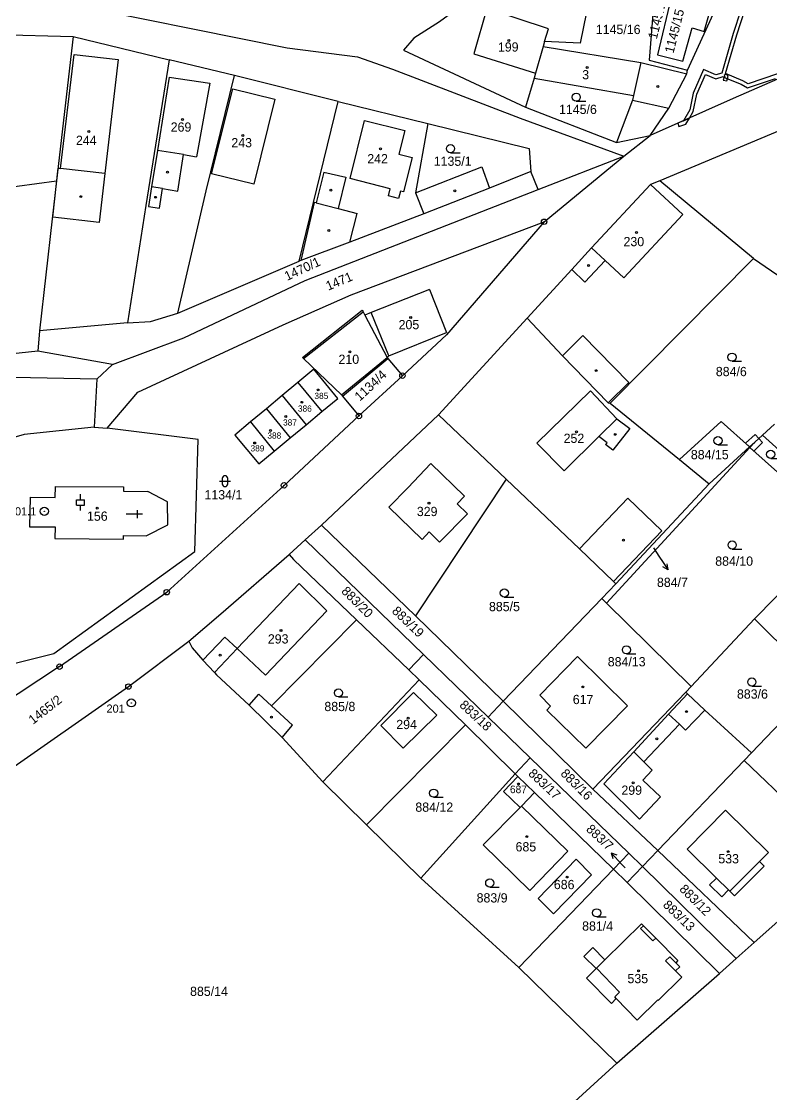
# Model space of a CAD drawing. Extents: x -820725 to -814908, y -1038210 to -1035296.
# Drawn here: x -818090.2 to -817952.3, y -1037106.1 to -1036908.8 of the extents above; entities that cross this region are included whole.
import ezdxf
from ezdxf.enums import TextEntityAlignment as Align

# ---------------------------------------------------------------- set-up
doc = ezdxf.new("R2010")
doc.units = 0
doc.header["$MEASUREMENT"] = 0
doc.linetypes.add('0_051C', pattern=[0])
for name, color, linetype in [('101', 1, 'CONTINUOUS'), ('1016', 1, 'CONTINUOUS'), ('1029', 1, 'CONTINUOUS'), ('105', 1, 'CONTINUOUS'), ('18', 1, 'CONTINUOUS'), ('21800', 1, 'CONTINUOUS'), ('21900', 1, 'CONTINUOUS'), ('21999', 1, 'CONTINUOUS'), ('23700', 1, 'CONTINUOUS'), ('304', 1, 'CONTINUOUS'), ('316', 1, 'CONTINUOUS'), ('318', 1, 'CONTINUOUS'), ('402', 1, 'CONTINUOUS'), ('404', 1, 'CONTINUOUS'), ('409', 1, 'CONTINUOUS')]:
    doc.layers.add(name, color=color, linetype=linetype)

# ---------------------------------------------------------------- blocks, each defined once
blk = doc.blocks.new('4_02$0')
at = {"layer": '404', "color": 255, "linetype": 'Continuous'}
blk.add_circle((-0.01, 0), 0.175, dxfattribs=at)
blk = doc.blocks.new('1029$1')
at = {"layer": '1029', "color": 6, "linetype": 'Continuous'}
for p, q in [((0, 3), (-0.5, 2)), ((0, 0), (0, 3)), ((0, 3), (0.5, 2))]:
    blk.add_line(p, q, dxfattribs=at)
blk = doc.blocks.new('3_04$3')
at = {"layer": '304', "color": 255, "linetype": 'Continuous'}
blk.add_line((0.01, 0), (1.76, 0), dxfattribs=at)
blk.add_circle((0.01, 0.75), 0.75, dxfattribs=at)
blk = doc.blocks.new('3_16$4')
at = {"layer": '316', "color": 255, "linetype": 'Continuous'}
for p, q in [((-1, 1), (1, 1)), ((-0.5, 1.5), (-0.5, 0.5)), ((0.5, 0.5), (0.5, 1.5))]:
    blk.add_line(p, q, dxfattribs=at)
for centre, start, end in [((0, 1.5), 0, 180), ((0, 0.5), 180, 359.9879)]:
    blk.add_arc(centre, 0.5, start, end, dxfattribs=at)
blk = doc.blocks.new('1_01$12')
at = {"layer": '101', "color": 3, "linetype": 'Continuous'}
for radius in [0.75, 0.03]:
    blk.add_circle((0, 0), radius, dxfattribs=at)
blk = doc.blocks.new('1_05$13')
at = {"layer": '105', "color": 3, "linetype": 'Continuous'}
for radius in [0.5, 0.0303]:
    blk.add_circle((0, 0), radius, dxfattribs=at)
blk = doc.blocks.new('4_09$16')
at = {"layer": '409', "color": 255, "linetype": 'Continuous'}
for p, q in [((-0.75, 2), (0.75, 2)), ((0, 3), (0, 0))]:
    blk.add_line(p, q, dxfattribs=at)
blk = doc.blocks.new('3_18$14')
at = {"layer": '318', "color": 255, "linetype": 'Continuous'}
for p, q in [((-0.75, 2), (0.75, 2)), ((-0.75, 1), (-0.75, 2)), ((0, 2), (0, 3)), ((0.75, 1), (0.75, 2)), ((-0.75, 1), (0.75, 1)), ((0, 0), (0, 1))]:
    blk.add_line(p, q, dxfattribs=at)

msp = doc.modelspace()

# ---------------------------------------------------------------- linework, layer by layer
at = {"layer": '1029', "color": 255, "linetype": 'Continuous'}
for p, q in [((-817974.06, -1037005.61), (-817973.04, -1037007.13)), ((-817979.25, -1037064.43), (-817979.79, -1037063.85))]:
    msp.add_line(p, q, dxfattribs=at)
at = {"layer": '21800', "color": 255, "linetype": 'Continuous'}
for p, q in [((-818083.04, -1036935.81), (-818080.54, -1036914.86)), ((-818080.54, -1036914.86), (-818072.43, -1036915.78)), ((-818072.43, -1036915.78), (-818074.88, -1036936.76)), ((-817976.36, -1036916.35), (-817977.7, -1036922.43)), ((-818063.07, -1036919.03), (-818065.24, -1036932.5)), ((-818063.07, -1036919.03), (-818055.61, -1036920.17)), ((-818055.61, -1036920.17), (-818058.06, -1036933.71)), ((-818055.27, -1036936.83), (-818051.4, -1036921.18)), ((-818051.4, -1036921.18), (-818043.64, -1036923.11)), ((-818043.64, -1036923.11), (-818047.53, -1036938.7)), ((-817977.88, -1036923.27), (-817971.19, -1036924.74)), ((-818029.78, -1036937.68), (-818027.18, -1036927.01)), ((-818027.18, -1036927.01), (-818019.74, -1036928.84)), ((-818019.74, -1036928.84), (-818020.85, -1036933.21)), ((-818065.24, -1036932.5), (-818066.32, -1036939.2)), ((-818060.42, -1036933.28), (-818065.24, -1036932.5)), ((-818061.51, -1036939.98), (-818060.42, -1036933.28)), ((-818060.42, -1036933.28), (-818058.06, -1036933.71)), ((-818020.85, -1036933.21), (-818018.4, -1036933.81)), ((-818018.4, -1036933.81), (-818019.98, -1036940.15)), ((-818084.49, -1036944.79), (-818083.46, -1036935.76)), ((-818083.46, -1036935.76), (-818083.04, -1036935.81)), ((-818074.88, -1036936.76), (-818083.04, -1036935.81)), ((-818074.88, -1036936.76), (-818075.94, -1036945.79)), ((-818047.53, -1036938.7), (-818055.27, -1036936.83)), ((-818034.62, -1036936.51), (-818036.07, -1036942.15)), ((-818034.62, -1036936.51), (-818030.6, -1036937.42)), ((-818066.32, -1036939.2), (-818066.9, -1036942.82)), ((-818064.29, -1036939.53), (-818066.32, -1036939.2)), ((-818030.6, -1036937.42), (-818031.99, -1036943.2)), ((-818022.48, -1036939.59), (-818029.78, -1036937.68)), ((-817974.58, -1036938.77), (-817968.67, -1036944.27)), ((-818064.87, -1036943.11), (-818064.29, -1036939.53)), ((-818064.29, -1036939.53), (-818061.51, -1036939.98)), ((-818022.78, -1036940.83), (-818022.48, -1036939.59)), ((-818020.89, -1036941.33), (-818022.78, -1036940.83)), ((-818020.54, -1036940.01), (-818020.89, -1036941.33)), ((-818019.98, -1036940.15), (-818020.54, -1036940.01)), ((-818017.82, -1036940.31), (-818016.23, -1036944.17)), ((-818066.9, -1036942.82), (-818064.87, -1036943.11)), ((-818036.43, -1036942.06), (-818038.9, -1036952.77)), ((-818036.07, -1036942.15), (-818036.43, -1036942.06)), ((-818036.07, -1036942.15), (-818031.99, -1036943.2)), ((-818031.99, -1036943.2), (-818028.53, -1036944.09)), ((-818075.94, -1036945.79), (-818084.49, -1036944.79)), ((-818029.88, -1036949.35), (-818028.53, -1036944.09)), ((-817968.67, -1036944.27), (-817979.47, -1036955.94)), ((-817982.93, -1036952.72), (-817985.41, -1036950.41)), ((-817986.68, -1036956.75), (-817982.93, -1036952.72)), ((-817979.47, -1036955.94), (-817982.93, -1036952.72)), ((-817989.08, -1036954.42), (-817986.68, -1036956.75)), ((-818038.39, -1036970.79), (-818027.42, -1036962.18)), ((-818022.68, -1036970.29), (-818025.94, -1036962.33)), ((-817990.79, -1036970.3), (-817987, -1036966.56)), ((-817978.57, -1036975.2), (-817987, -1036966.56)), ((-818031.4, -1036977.43), (-818023.02, -1036970.57)), ((-817985.64, -1036976.72), (-817995.47, -1036986.31)), ((-817985.64, -1036976.72), (-817980.79, -1036981.85)), ((-817982.36, -1036978.91), (-817978.57, -1036975.2)), ((-817984.08, -1036985.1), (-817980.79, -1036981.85)), ((-817980.79, -1036981.85), (-817978.41, -1036983.66)), ((-817978.41, -1036983.66), (-817981.53, -1036987.63)), ((-817995.47, -1036986.31), (-817990.48, -1036991.43)), ((-817990.48, -1036991.43), (-817984.08, -1036985.1)), ((-817982.58, -1036986.28), (-817984.08, -1036985.1)), ((-817982.84, -1036986.61), (-817982.58, -1036986.28)), ((-817981.53, -1036987.63), (-817982.84, -1036986.61)), ((-818019.22, -1036994.54), (-818014.97, -1036990.06)), ((-818014.97, -1036990.06), (-818008.79, -1036996.08)), ((-818022.67, -1036998.11), (-818019.22, -1036994.54)), ((-818008.79, -1036996.08), (-818010.15, -1036997.48)), ((-817978.76, -1036996.44), (-817987.62, -1037005.8)), ((-817972.49, -1037002.44), (-817978.76, -1036996.44)), ((-818016.58, -1037004.03), (-818022.67, -1036998.11)), ((-818010.15, -1036997.48), (-818008.26, -1036999.33)), ((-818008.26, -1036999.33), (-818013.37, -1037004.52)), ((-818015.25, -1037002.67), (-818016.58, -1037004.03)), ((-818013.37, -1037004.52), (-818015.25, -1037002.67)), ((-817981.42, -1037011.77), (-817972.49, -1037002.44)), ((-818050.57, -1037024.07), (-818039.18, -1037012.12)), ((-818034.07, -1037017.16), (-818039.18, -1037012.12)), ((-818034.07, -1037017.16), (-818045.37, -1037029.02)), ((-818052.84, -1037022.03), (-818056.9, -1037026.22)), ((-818050.57, -1037024.07), (-818052.84, -1037022.03)), ((-818054.73, -1037028.5), (-818050.57, -1037024.07)), ((-818045.37, -1037029.02), (-818050.57, -1037024.07)), ((-818048.38, -1037034.52), (-818046.61, -1037032.47)), ((-818046.61, -1037032.47), (-818044.29, -1037034.61)), ((-818018.18, -1037032.16), (-818024.19, -1037038.28)), ((-818013.88, -1037036.36), (-818018.18, -1037032.16)), ((-817971.25, -1037036.19), (-817967.78, -1037032.43)), ((-817964.59, -1037035.41), (-817968.14, -1037039.1)), ((-818020.03, -1037042.41), (-818013.88, -1037036.36)), ((-817977.67, -1037043.12), (-817971.25, -1037036.19)), ((-817969.25, -1037038.04), (-817971.25, -1037036.19)), ((-818024.19, -1037038.28), (-818020.03, -1037042.41)), ((-817975.8, -1037044.95), (-817969.25, -1037038.04)), ((-817969.25, -1037038.04), (-817968.14, -1037039.1)), ((-817983.17, -1037048.98), (-817977.67, -1037043.12)), ((-817975.8, -1037044.95), (-817977.67, -1037043.12)), ((-817974.26, -1037046.46), (-817975.8, -1037044.95)), ((-817976, -1037048.31), (-817974.26, -1037046.46)), ((-817976.6, -1037055.48), (-817983.17, -1037048.98)), ((-817972.74, -1037051.39), (-817976, -1037048.31)), ((-817976.6, -1037055.48), (-817972.74, -1037051.39)), ((-817959.99, -1037068.74), (-817954.55, -1037063.28)), ((-817962.47, -1037066.31), (-817960.24, -1037068.5)), ((-817975.9, -1037075.07), (-817976.42, -1037075.58)), ((-817976.42, -1037075.58), (-817974.13, -1037077.88)), ((-817974.13, -1037077.88), (-817973.62, -1037077.37)), ((-817982.96, -1037081.34), (-817984.51, -1037082.89)), ((-817971.02, -1037080.78), (-817971.81, -1037081.56)), ((-817969.94, -1037081.88), (-817971.02, -1037080.78)), ((-817980.28, -1037087.3), (-817984.51, -1037082.89)), ((-817971.81, -1037081.56), (-817970, -1037083.39)), ((-817981.15, -1037088.14), (-817980.28, -1037087.3)), ((-817980.87, -1037088.43), (-817981.15, -1037088.14))]:
    msp.add_line(p, q, dxfattribs=at)
at = {"layer": '21900', "color": 3, "linetype": 'Continuous'}
for p, q in [((-817985.1, -1036900.85), (-817987.52, -1036912.78)), ((-817973.72, -1036901.59), (-817974.83, -1036915.91)), ((-817967.8, -1036917.74), (-817960.79, -1036902.43)), ((-818084.56, -1036904.95), (-818041.38, -1036913.64)), ((-818008.85, -1036905.56), (-818013.4, -1036908.84)), ((-818004.68, -1036906.44), (-818007.07, -1036914.77)), ((-817993.37, -1036910.12), (-818004.68, -1036906.44)), ((-818013.4, -1036908.84), (-818018.12, -1036911.88)), ((-818099.12, -1036911.07), (-818080.74, -1036911.54)), ((-818080.74, -1036911.54), (-818083.8, -1036938.09)), ((-818080.74, -1036911.54), (-818063.09, -1036915.84)), ((-817994.05, -1036912.5), (-817993.37, -1036910.12)), ((-818041.38, -1036913.64), (-818028.45, -1036915.31)), ((-818018.12, -1036911.88), (-818019.99, -1036914.06)), ((-817994.3, -1036913.38), (-817995.71, -1036918.33)), ((-817994.05, -1036912.5), (-817994.3, -1036913.38)), ((-817994.3, -1036913.38), (-817976.36, -1036916.35)), ((-817987.52, -1036912.78), (-817994.05, -1036912.5)), ((-818028.45, -1036915.31), (-818022.05, -1036917.58)), ((-818019.99, -1036914.06), (-817997.55, -1036924.54)), ((-818007.07, -1036914.77), (-817995.71, -1036918.33)), ((-817939, -1036914.02), (-817959.36, -1036922.96)), ((-818063.09, -1036915.84), (-818067.36, -1036942.66)), ((-818051.04, -1036918.75), (-818063.09, -1036915.84)), ((-818022.05, -1036917.58), (-817998.54, -1036926.58)), ((-817976.36, -1036916.35), (-817967.89, -1036918.4)), ((-817974.83, -1036915.91), (-817967.8, -1036917.74)), ((-818056.3, -1036939.92), (-818051.04, -1036918.75)), ((-818032.02, -1036923.54), (-818051.04, -1036918.75)), ((-817995.97, -1036919.21), (-817997.55, -1036924.54)), ((-817995.71, -1036918.33), (-817995.97, -1036919.21)), ((-817995.97, -1036919.21), (-817977.7, -1036922.43)), ((-817971.19, -1036924.74), (-817967.89, -1036918.4)), ((-817967.89, -1036918.4), (-817967.8, -1036917.74)), ((-817977.88, -1036923.27), (-817980.84, -1036931.03)), ((-817977.7, -1036922.43), (-817977.88, -1036923.27)), ((-817959.36, -1036922.96), (-817974.66, -1036929.75)), ((-818039.21, -1036952.89), (-818032.02, -1036923.54)), ((-818032.02, -1036923.54), (-818015.55, -1036927.58)), ((-817997.55, -1036924.54), (-817980.84, -1036931.03)), ((-817974.66, -1036929.75), (-817971.19, -1036924.74)), ((-817998.54, -1036926.58), (-817979.51, -1036933.57)), ((-817946.76, -1036927.17), (-817972.89, -1036938.11)), ((-818015.55, -1036927.58), (-818017.82, -1036940.31)), ((-818015.55, -1036927.58), (-817996.89, -1036932.15)), ((-817980.84, -1036931.03), (-817974.66, -1036929.75)), ((-817979.51, -1036933.57), (-817974.66, -1036929.75)), ((-817996.89, -1036932.15), (-817996.56, -1036936.4)), ((-817995.26, -1036939.72), (-817979.51, -1036933.57)), ((-817994.14, -1036945.63), (-817979.51, -1036933.57)), ((-818017.82, -1036940.31), (-818005.6, -1036935.52)), ((-818005.6, -1036935.52), (-818004.18, -1036939.45)), ((-817996.56, -1036936.4), (-818004.18, -1036939.45)), ((-817995.26, -1036939.72), (-817996.56, -1036936.4)), ((-818095.78, -1036939.72), (-818083.8, -1036938.09)), ((-818083.8, -1036938.09), (-818084.6, -1036945.08)), ((-817974.58, -1036938.77), (-817985.41, -1036950.41)), ((-817972.89, -1036938.11), (-817974.58, -1036938.77)), ((-817955.62, -1036952.38), (-817972.89, -1036938.11)), ((-818061.47, -1036962.46), (-818056.3, -1036939.92)), ((-818038.1, -1036956.45), (-817995.26, -1036939.72)), ((-818004.18, -1036939.45), (-818016.23, -1036944.17)), ((-818067.36, -1036942.66), (-818070.74, -1036964.24)), ((-818084.6, -1036945.08), (-818086.9, -1036965.69)), ((-818016.23, -1036944.17), (-818029.88, -1036949.35)), ((-818029.6, -1036959.09), (-817994.14, -1036945.63)), ((-817994.14, -1036945.63), (-818012.09, -1036966.42)), ((-818029.88, -1036949.35), (-818038.9, -1036952.77)), ((-817985.41, -1036950.41), (-817989.08, -1036954.42)), ((-818061.47, -1036962.46), (-818039.21, -1036952.89)), ((-818038.9, -1036952.77), (-818039.21, -1036952.89)), ((-817981.98, -1036979.01), (-817955.62, -1036952.38)), ((-817955.62, -1036952.38), (-817935.95, -1036965.9)), ((-817989.08, -1036954.42), (-817997.27, -1036963.36)), ((-818060.38, -1036966.96), (-818038.1, -1036956.45)), ((-818015.19, -1036958.09), (-818025.94, -1036962.33)), ((-818015.19, -1036958.09), (-818012.07, -1036966)), ((-818042.14, -1036964.61), (-818029.6, -1036959.09)), ((-818066.49, -1036963.98), (-818061.47, -1036962.46)), ((-818038.57, -1036970.58), (-818027.57, -1036961.9)), ((-818027.57, -1036961.9), (-818027.42, -1036962.18)), ((-818027.42, -1036962.18), (-818027.1, -1036962.79)), ((-818025.94, -1036962.33), (-818027.1, -1036962.79)), ((-818027.1, -1036962.79), (-818023.02, -1036970.57)), ((-818070.74, -1036964.24), (-818086.9, -1036965.69)), ((-818070.74, -1036964.24), (-818066.49, -1036963.98)), ((-818068.83, -1036976.94), (-818042.14, -1036964.61)), ((-818013.56, -1036981.15), (-817997.27, -1036963.36)), ((-817997.27, -1036963.36), (-817990.79, -1036970.3)), ((-818086.9, -1036965.69), (-818087.23, -1036969.4)), ((-818022.68, -1036970.29), (-818012.07, -1036966)), ((-818012.09, -1036966.42), (-818020.2, -1036973.93)), ((-818073.47, -1036971.86), (-818060.38, -1036966.96)), ((-818087.23, -1036969.4), (-818103.82, -1036971.23)), ((-818073.47, -1036971.86), (-818087.23, -1036969.4)), ((-818038.57, -1036970.58), (-818038.39, -1036970.79)), ((-818038.39, -1036970.79), (-818031.4, -1036977.43)), ((-818031.21, -1036977.71), (-818022.87, -1036970.8)), ((-818022.68, -1036970.29), (-818023.02, -1036970.57)), ((-818023.02, -1036970.57), (-818022.87, -1036970.8)), ((-818022.87, -1036970.8), (-818020.2, -1036973.93)), ((-817990.79, -1036970.3), (-817982.36, -1036978.91)), ((-818076.36, -1036974.57), (-818073.47, -1036971.86)), ((-818036.49, -1036972.74), (-818039.4, -1036975.16)), ((-818032.07, -1036978.1), (-818036.49, -1036972.74)), ((-818076.36, -1036974.57), (-818098.17, -1036974.12)), ((-818076.36, -1036974.57), (-818076.87, -1036983.42)), ((-818020.2, -1036973.93), (-818028.19, -1036981.34)), ((-818039.4, -1036975.16), (-818042.3, -1036977.58)), ((-818039.4, -1036975.16), (-818035, -1036980.53)), ((-818074.47, -1036983.59), (-818068.83, -1036976.94)), ((-818042.3, -1036977.58), (-818045.21, -1036980)), ((-818042.3, -1036977.58), (-818037.92, -1036982.95)), ((-818035, -1036980.53), (-818032.07, -1036978.1)), ((-818031.4, -1036977.43), (-818031.21, -1036977.71)), ((-818031.21, -1036977.71), (-818028.19, -1036981.34)), ((-818045.21, -1036980), (-818048.12, -1036982.42)), ((-818045.21, -1036980), (-818040.85, -1036985.37)), ((-818037.92, -1036982.95), (-818035, -1036980.53)), ((-817982.36, -1036978.91), (-817981.98, -1036979.01)), ((-817981.98, -1036979.01), (-817969.28, -1036989.35)), ((-818048.12, -1036982.42), (-818051.02, -1036984.85)), ((-818048.12, -1036982.42), (-818043.78, -1036987.8)), ((-818028.19, -1036981.34), (-818041.96, -1036994.1)), ((-818035.07, -1037001.41), (-818013.56, -1036981.15)), ((-818013.56, -1036981.15), (-818001.11, -1036992.98)), ((-817969.28, -1036989.35), (-817961.61, -1036982.37)), ((-817961.61, -1036982.37), (-817956.4, -1036987.04)), ((-818076.87, -1036983.42), (-818089.76, -1036984.72)), ((-818076.87, -1036983.42), (-818074.47, -1036983.59)), ((-818057.75, -1036985.69), (-818074.47, -1036983.59)), ((-818040.85, -1036985.37), (-818037.92, -1036982.95)), ((-817954, -1036984.86), (-817951.78, -1036982.84)), ((-818089.76, -1036984.72), (-818097.58, -1036986.98)), ((-818058.39, -1037006.27), (-818057.75, -1036985.69)), ((-818051.02, -1036984.85), (-818046.58, -1036990.12)), ((-818043.78, -1036987.8), (-818040.85, -1036985.37)), ((-817956.4, -1036987.04), (-817955.42, -1036986.15)), ((-817955.42, -1036986.15), (-817956.31, -1036987.12)), ((-817955.42, -1036986.15), (-817954, -1036984.86)), ((-817942.92, -1036994.86), (-817954, -1036984.86)), ((-818046.58, -1036990.12), (-818043.78, -1036987.8)), ((-817956.31, -1036987.12), (-817982.66, -1037015.78)), ((-817963.82, -1036993.79), (-817956.4, -1036987.04)), ((-817945.03, -1036997.24), (-817956.31, -1036987.12)), ((-817969.28, -1036989.35), (-817963.82, -1036993.79)), ((-818084.01, -1036996.31), (-818083.99, -1036994.3)), ((-818083.99, -1036994.3), (-818071.48, -1036994.4)), ((-818071.48, -1036994.4), (-818071.49, -1036995.14)), ((-818041.96, -1036994.1), (-818063.53, -1037013.75)), ((-818001.11, -1036992.98), (-818017.78, -1037018.1)), ((-818001.11, -1036992.98), (-817987.62, -1037005.8)), ((-817980.97, -1037012.21), (-817963.82, -1036993.79)), ((-818088.64, -1036996.26), (-818088.75, -1037001.71)), ((-818088.64, -1036996.26), (-818084.01, -1036996.31)), ((-818071.49, -1036995.14), (-818067.02, -1036995.21)), ((-818063.39, -1036997.11), (-818067.02, -1036995.21)), ((-818063.35, -1037001.35), (-818063.39, -1036997.11)), ((-818088.75, -1037001.71), (-818084.06, -1037001.75)), ((-818084.06, -1037001.75), (-818084.08, -1037003.88)), ((-818067.29, -1037003.35), (-818063.35, -1037001.35)), ((-818038.05, -1037004.12), (-818035.07, -1037001.41)), ((-818035.07, -1037001.41), (-818017.78, -1037018.1)), ((-818084.08, -1037003.88), (-818071.46, -1037003.98)), ((-818071.46, -1037003.98), (-818071.45, -1037003.3)), ((-818071.45, -1037003.3), (-818067.29, -1037003.35)), ((-818041.01, -1037006.82), (-818038.05, -1037004.12)), ((-818084.3, -1037025.01), (-818058.39, -1037006.27)), ((-817987.62, -1037005.8), (-817981.42, -1037011.77)), ((-818053.61, -1037017.75), (-818041.01, -1037006.82)), ((-818041.01, -1037006.82), (-818040.23, -1037007.73)), ((-818040.23, -1037007.73), (-818028.65, -1037018.81)), ((-817955.45, -1037018.66), (-817945.5, -1037008.46)), ((-817983.55, -1037014.9), (-817980.97, -1037012.21)), ((-817981.42, -1037011.77), (-817980.97, -1037012.21)), ((-818083.24, -1037027.43), (-818063.53, -1037013.75)), ((-818001.65, -1037033.79), (-817983.55, -1037014.9)), ((-817982.66, -1037015.78), (-817983.55, -1037014.9)), ((-817967.14, -1037031.08), (-817982.66, -1037015.78)), ((-818059.46, -1037022.76), (-818053.61, -1037017.75)), ((-818001.65, -1037033.79), (-818017.78, -1037018.1)), ((-818044.29, -1037034.61), (-818028.65, -1037018.81)), ((-818028.65, -1037018.81), (-818019.03, -1037028.02)), ((-817967.14, -1037031.08), (-817955.45, -1037018.66)), ((-817955.45, -1037018.66), (-817946.07, -1037027.99)), ((-818070.57, -1037031.09), (-818059.46, -1037022.76)), ((-818059.46, -1037022.76), (-818058.84, -1037024)), ((-818058.84, -1037024), (-818056.9, -1037026.22)), ((-818092.61, -1037027.09), (-818084.3, -1037025.01)), ((-818083.24, -1037027.43), (-818098.7, -1037037.6)), ((-818056.9, -1037026.22), (-818054.73, -1037028.5)), ((-818019.03, -1037028.02), (-818017.14, -1037029.83)), ((-818054.73, -1037028.5), (-818054.35, -1037028.91)), ((-818054.35, -1037028.91), (-818048.38, -1037034.52)), ((-818017.14, -1037029.83), (-818034.81, -1037048.64)), ((-818008.63, -1037038.15), (-818017.14, -1037029.83)), ((-818101.44, -1037052.64), (-818070.57, -1037031.09)), ((-817968.12, -1037032.12), (-817967.14, -1037031.08)), ((-817943.67, -1037030.37), (-817956, -1037043.26)), ((-818001.65, -1037033.79), (-817985.19, -1037049.95)), ((-817985.19, -1037049.95), (-817968.12, -1037032.12)), ((-817967.78, -1037032.43), (-817968.12, -1037032.12)), ((-817964.59, -1037035.41), (-817967.78, -1037032.43)), ((-818048.38, -1037034.52), (-818042.32, -1037040.48)), ((-818040.4, -1037038.19), (-818044.29, -1037034.61)), ((-817956, -1037043.26), (-817964.59, -1037035.41)), ((-818042.32, -1037040.48), (-818040.4, -1037038.19)), ((-818008.63, -1037038.15), (-818026.77, -1037056.52)), ((-817999.45, -1037047.13), (-818008.63, -1037038.15)), ((-818042.32, -1037040.48), (-818034.81, -1037048.64)), ((-817956, -1037043.26), (-817957.38, -1037044.7)), ((-817957.38, -1037044.7), (-817973.23, -1037061.27)), ((-817942.67, -1037058.8), (-817957.38, -1037044.7)), ((-817999.45, -1037047.13), (-818016.8, -1037066.3)), ((-817998.95, -1037047.62), (-818001.61, -1037050.39)), ((-817998.95, -1037047.62), (-817999.45, -1037047.13)), ((-817995.91, -1037050.57), (-817998.95, -1037047.62)), ((-818034.81, -1037048.64), (-818026.77, -1037056.52)), ((-818001.61, -1037050.39), (-817998.54, -1037053.32)), ((-817998.33, -1037053.11), (-817995.91, -1037050.57)), ((-817981.4, -1037064.69), (-817995.91, -1037050.57)), ((-817973.23, -1037061.27), (-817985.19, -1037049.95)), ((-818005.36, -1037060.2), (-817998.54, -1037053.32)), ((-817998.54, -1037053.32), (-817998.33, -1037053.11)), ((-817998.33, -1037053.11), (-817989.77, -1037061.38)), ((-817967.85, -1037061.02), (-817960.78, -1037053.84)), ((-817960.78, -1037053.84), (-817952.89, -1037061.62)), ((-818026.77, -1037056.52), (-818016.8, -1037066.3)), ((-817996.79, -1037068.6), (-818005.36, -1037060.2)), ((-817989.77, -1037061.38), (-817996.79, -1037068.6)), ((-817976.06, -1037064.21), (-817973.23, -1037061.27)), ((-817973.23, -1037061.27), (-817955.55, -1037078.15)), ((-817962.47, -1037066.31), (-817967.85, -1037061.02)), ((-817952.89, -1037061.62), (-817954.55, -1037063.28)), ((-817995.26, -1037070.06), (-817988.28, -1037062.86)), ((-817988.28, -1037062.86), (-817985.44, -1037065.7)), ((-817938.39, -1037062.91), (-817955.55, -1037078.15)), ((-817954.55, -1037063.28), (-817953.7, -1037064.13)), ((-817981.4, -1037064.69), (-817998.78, -1037082.75)), ((-817978.89, -1037067.15), (-817981.4, -1037064.69)), ((-817978.89, -1037067.15), (-817976.06, -1037064.21)), ((-817958.84, -1037081.1), (-817976.06, -1037064.21)), ((-817953.7, -1037064.13), (-817959.14, -1037069.57)), ((-818016.8, -1037066.3), (-817998.78, -1037082.75)), ((-817985.44, -1037065.7), (-817992.41, -1037072.86)), ((-817961.88, -1037083.83), (-817978.89, -1037067.15)), ((-817963.72, -1037067.58), (-817962.47, -1037066.31)), ((-817961.49, -1037069.77), (-817963.72, -1037067.58)), ((-817960.24, -1037068.5), (-817961.49, -1037069.77)), ((-817959.99, -1037068.74), (-817960.24, -1037068.5)), ((-817959.14, -1037069.57), (-817959.99, -1037068.74)), ((-817992.41, -1037072.86), (-817995.26, -1037070.06)), ((-817976.27, -1037074.7), (-817982.96, -1037081.34)), ((-817976.27, -1037074.7), (-817975.9, -1037075.07)), ((-817975.9, -1037075.07), (-817973.62, -1037077.37)), ((-817973.62, -1037077.37), (-817969.54, -1037081.48)), ((-817985.2, -1037079.09), (-817986.84, -1037080.72)), ((-817982.96, -1037081.34), (-817985.2, -1037079.09)), ((-817955.55, -1037078.15), (-817958.84, -1037081.1)), ((-817986.84, -1037080.72), (-817984.6, -1037082.97)), ((-817958.84, -1037081.1), (-817961.88, -1037083.83)), ((-817998.78, -1037082.75), (-817980.8, -1037100.37)), ((-817984.6, -1037082.97), (-817986.37, -1037084.73)), ((-817969.21, -1037082.61), (-817970, -1037083.39)), ((-817969.54, -1037081.48), (-817969.94, -1037081.88)), ((-817969.94, -1037081.88), (-817969.21, -1037082.61)), ((-817986.37, -1037084.73), (-817981.78, -1037089.37)), ((-817980.8, -1037100.37), (-817961.88, -1037083.83)), ((-817968.83, -1037084.56), (-817973.15, -1037088.83)), ((-817970, -1037083.39), (-817968.83, -1037084.56)), ((-817981.78, -1037089.37), (-817980.87, -1037088.43)), ((-817980.87, -1037088.43), (-817977.01, -1037092.43)), ((-817973.26, -1037088.72), (-817977.01, -1037092.43)), ((-817973.15, -1037088.83), (-817973.26, -1037088.72)), ((-817980.8, -1037100.37), (-818045.56, -1037159.22))]:
    msp.add_line(p, q, dxfattribs=at)
msp.add_lwpolyline([(-817988, -1037025.54), (-817978.8, -1037034.62), (-817986.46, -1037042.43), (-817993.62, -1037035.41), (-817992.96, -1037034.72), (-817994.96, -1037032.66), (-817988, -1037025.54)], dxfattribs=at)
at = {"layer": '21999', "color": 3, "linetype": 'Continuous'}
for p, q in [((-817970.33, -1036902.49), (-817973.32, -1036914.94)), ((-817964.72, -1036910.64), (-817962.91, -1036904.27)), ((-817968.65, -1036916.11), (-817966.95, -1036909.95)), ((-817966.95, -1036909.95), (-817964.72, -1036910.64)), ((-817973.32, -1036914.94), (-817968.65, -1036916.11)), ((-818016.3, -1037025.2), (-818038.05, -1037004.12)), ((-818019.03, -1037028.02), (-818016.3, -1037025.2)), ((-818004.44, -1037036.7), (-818016.3, -1037025.2)), ((-818001.65, -1037033.79), (-818004.44, -1037036.7)), ((-817996.68, -1037044.22), (-818004.44, -1037036.7)), ((-817999.45, -1037047.13), (-817996.68, -1037044.22)), ((-817978.58, -1037061.76), (-817996.68, -1037044.22)), ((-817981.4, -1037064.69), (-817978.58, -1037061.76)), ((-817976.06, -1037064.21), (-817978.58, -1037061.76))]:
    msp.add_line(p, q, dxfattribs=at)
at = {"layer": '23700', "color": 255, "linetype": '0_051C'}
for points in [[(-817956.59, -1036902.37), (-817959.37, -1036911.03), (-817961.5, -1036918.29), (-817962.56, -1036918.62), (-817964.86, -1036917.62), (-817966.72, -1036921.95), (-817967.38, -1036925.07), (-817968.55, -1036927.04), (-817967.44, -1036926.55), (-817967.44, -1036926.55), (-817966.72, -1036925.33), (-817966.04, -1036922.17), (-817964.5, -1036918.54), (-817962.6, -1036919.36), (-817961.22, -1036918.94), (-817961.1, -1036919.13), (-817960.86, -1036919.19), (-817957.89, -1036920.33), (-817956.73, -1036921), (-817951.62, -1036919.27)], [(-817951.26, -1036918.41), (-817956.65, -1036920.24), (-817957.59, -1036919.69), (-817960.8, -1036918.38), (-817958.71, -1036911.23), (-817955.71, -1036901.93)]]:
    msp.add_lwpolyline(points, dxfattribs=at)
for points in [[(-817960.53, -1036919.7), (-817960.31, -1036918.85), (-817960.62, -1036918.43), (-817961.05, -1036918.75), (-817960.9, -1036919.03), (-817961.06, -1036919), (-817961.24, -1036919.58), (-817960.53, -1036919.7)], [(-817968.55, -1036927.04), (-817969.55, -1036927.48), (-817969.35, -1036928.09), (-817968.12, -1036927.68), (-817967.44, -1036926.55), (-817968.55, -1036927.04)], [(-817955.42, -1036986.15), (-817956.31, -1036987.12), (-817955.57, -1036987.79), (-817954.01, -1036986.22), (-817954.68, -1036985.48), (-817955.35, -1036984.74), (-817957.15, -1036986.37), (-817956.4, -1036987.04), (-817955.42, -1036986.15)]]:
    msp.add_lwpolyline(points, close=True, dxfattribs=at)

# ---------------------------------------------------------------- block references
at = {"layer": '101', "color": 0, "linetype": 'ByBlock'}
for p in [(-818086.02, -1036998.87), (-818070.05, -1037034.1)]:
    msp.add_blockref('1_01$12', p, dxfattribs=at)
at = {"layer": '1029', "color": 0, "linetype": 'ByBlock'}
for p, rotation in [((-817973.04, -1037007.13), 214), ((-817979.79, -1037063.85), 43)]:
    msp.add_blockref('1029$1', p, dxfattribs=dict(at, rotation=rotation))
at = {"layer": '105', "color": 0, "linetype": 'ByBlock'}
for p in [(-817994.14, -1036945.63), (-818020.2, -1036973.93), (-818028.19, -1036981.34), (-818041.96, -1036994.1), (-818063.53, -1037013.75), (-818083.24, -1037027.43), (-818070.57, -1037031.09)]:
    msp.add_blockref('1_05$13', p, dxfattribs=at)
at = {"layer": '304', "color": 0, "linetype": 'ByBlock'}
for p in [(-817988.25, -1036923.46), (-818011.36, -1036932.93), (-817959.61, -1036971.27), (-817962.19, -1036986.62), (-817952.5, -1036989.15), (-817959.58, -1037005.82), (-818001.47, -1037014.65), (-817979.02, -1037025.1), (-817955.97, -1037031.01), (-818031.97, -1037033.01), (-818014.47, -1037051.45), (-818004.15, -1037067.98), (-817984.49, -1037073.46)]:
    msp.add_blockref('3_04$3', p, dxfattribs=at)
at = {"layer": '316', "color": 0, "linetype": 'ByBlock'}
msp.add_blockref('3_16$4', (-818052.82, -1036994.32), dxfattribs=at)
at = {"layer": '318', "color": 0, "linetype": 'ByBlock'}
msp.add_blockref('3_18$14', (-818079.37, -1036998.74), dxfattribs=at)
at = {"layer": '402', "color": 0, "linetype": 'ByBlock'}
for p in [(-817973.21, -1036920.77), (-818063.36, -1036936.49), (-818079.3, -1036941.01), (-818065.56, -1036941.13), (-818033.32, -1036939.83), (-818010.55, -1036939.94), (-818033.71, -1036947.23), (-817985.95, -1036953.67), (-817984.58, -1036973), (-817981.05, -1036984.72), (-817979.57, -1037004.16), (-818053.68, -1037025.31), (-817967.97, -1037035.71), (-818044.28, -1037036.73), (-817973.43, -1037040.71)]:
    msp.add_blockref('4_02$0', p, dxfattribs=at)
at = {"layer": '404', "color": 0, "linetype": 'ByBlock'}
for p in [(-818000.63, -1036912.3), (-817986.22, -1036917.27), (-818060.62, -1036926.83), (-818077.85, -1036929.04), (-818049.53, -1036929.75), (-818024.21, -1036932.23), (-817977.16, -1036947.62), (-818018.67, -1036963.23), (-818029.83, -1036969.54), (-818035.69, -1036976.56), (-818038.65, -1036978.83), (-818041.65, -1036981.43), (-818044.46, -1036984.02), (-817988.17, -1036984.25), (-818047.35, -1036986.31), (-818076.28, -1036998.29), (-818015.3, -1036997.39), (-818042.51, -1037020.78), (-817987.03, -1037031.17), (-818019.12, -1037036.9), (-817998.87, -1037049.01), (-817977.76, -1037048.82), (-817997.3, -1037058.69), (-817960.3, -1037061.45), (-817989.92, -1037066.12), (-817976.76, -1037083.37)]:
    msp.add_blockref('4_02$0', p, dxfattribs=at)
at = {"layer": '409', "color": 0, "linetype": 'ByBlock', "rotation": 270}
msp.add_blockref('4_09$16', (-818070.99, -1036999.4), dxfattribs=at)

# ---------------------------------------------------------------- texts
at = {"layer": '1016', "color": 214, "linetype": 'Continuous'}
for s, p in [('201.1', (-818087.52, -1036998.87)), ('201', (-818071.25, -1037035.15))]:
    msp.add_text(s, height=1.5, dxfattribs=at).set_placement(p, align=Align.MIDDLE_RIGHT)
at = {"layer": '18', "color": 255, "linetype": 'Continuous'}
for s, rotation, p in [('1145/17', 76, (-817971.95, -1036908.29)), ('1145/15', 76, (-817968.87, -1036910.88)), ('1470/1', 25, (-818038.04, -1036955.51)), ('1471', 23, (-818031.31, -1036957.8)), ('1134/4', 43, (-818025.14, -1036976.72)), ('883/20', 315, (-818029.45, -1037016.51)), ('883/19', 316, (-818020.1, -1037020.15)), ('1465/2', 38, (-818085.05, -1037036.4)), ('883/18', 317, (-818007.65, -1037037.41)), ('883/17', 317, (-817994.99, -1037050.01)), ('883/16', 315, (-817989.14, -1037050.05)), ('883/12', 315, (-817967.3, -1037071.3)), ('883/13', 316, (-817970.28, -1037074.18))]:
    msp.add_text(s, height=1.7, rotation=rotation, dxfattribs=at).set_placement(p, align=Align.BOTTOM_CENTER)
for s, height, p in [('1145/16', 1.7, (-817980.53, -1036911.62)), ('199', 1.7, (-818000.74, -1036914.85)), ('3', 1.7, (-817986.51, -1036919.95)), ('1145/6', 1.7, (-817987.93, -1036926.32)), ('269', 1.7, (-818060.9, -1036929.57)), ('244', 1.7, (-818078.32, -1036932.01)), ('243', 1.7, (-818049.75, -1036932.44)), ('242', 1.7, (-818024.76, -1036935.4)), ('1135/1', 1.7, (-818010.96, -1036935.85)), ('230', 1.7, (-817977.65, -1036950.63)), ('205', 1.7, (-818019, -1036965.9)), ('210', 1.7, (-818030.05, -1036972.27)), ('884/6', 1.7, (-817959.73, -1036974.53)), ('385', 1.14, (-818035.1, -1036978.56)), ('386', 1.14, (-818038.13, -1036980.89)), ('387', 1.14, (-818040.87, -1036983.44)), ('388', 1.14, (-818043.75, -1036985.85)), ('252', 1.7, (-817988.66, -1036986.8)), ('389', 1.14, (-818046.85, -1036988.2)), ('884/15', 1.7, (-817963.69, -1036989.81)), ('1134/1', 1.7, (-818053.11, -1036997.19)), ('329', 1.7, (-818015.65, -1037000.26)), ('156', 1.7, (-818076.29, -1037001.12)), ('884/10', 1.7, (-817959.21, -1037009.39)), ('885/5', 1.7, (-818001.44, -1037017.75)), ('293', 1.7, (-818043.04, -1037023.69)), ('884/13', 1.7, (-817978.97, -1037027.89)), ('883/6', 1.7, (-817955.85, -1037033.83)), ('885/8', 1.7, (-818031.7, -1037036.12)), ('617', 1.7, (-817986.98, -1037034.83)), ('294', 1.7, (-818019.43, -1037039.43)), ('687', 1.4, (-817998.87, -1037051.12)), ('299', 1.7, (-817978.04, -1037051.51)), ('884/12', 1.7, (-818014.34, -1037054.63)), ('685', 1.7, (-817997.5, -1037061.92)), ('533', 1.7, (-817960.22, -1037064.12)), ('686', 1.7, (-817990.46, -1037068.86)), ('883/9', 1.7, (-818003.71, -1037071.31)), ('881/4', 1.7, (-817984.31, -1037076.49)), ('535', 1.7, (-817976.92, -1037086.15)), ('885/14', 1.7, (-818055.76, -1037088.5))]:
    msp.add_text(s, height=height, dxfattribs=at).set_placement(p, align=Align.BOTTOM_CENTER)
msp.add_text('884/7', height=1.7, dxfattribs=at).set_placement((-817973.4, -1037011.08), align=Align.TOP_LEFT)
msp.add_text('883/7', height=1.7, rotation=317, dxfattribs=at).set_placement((-817982.74, -1037061.75), align=Align.BOTTOM_RIGHT)

doc.saveas('drawing.dxf')
